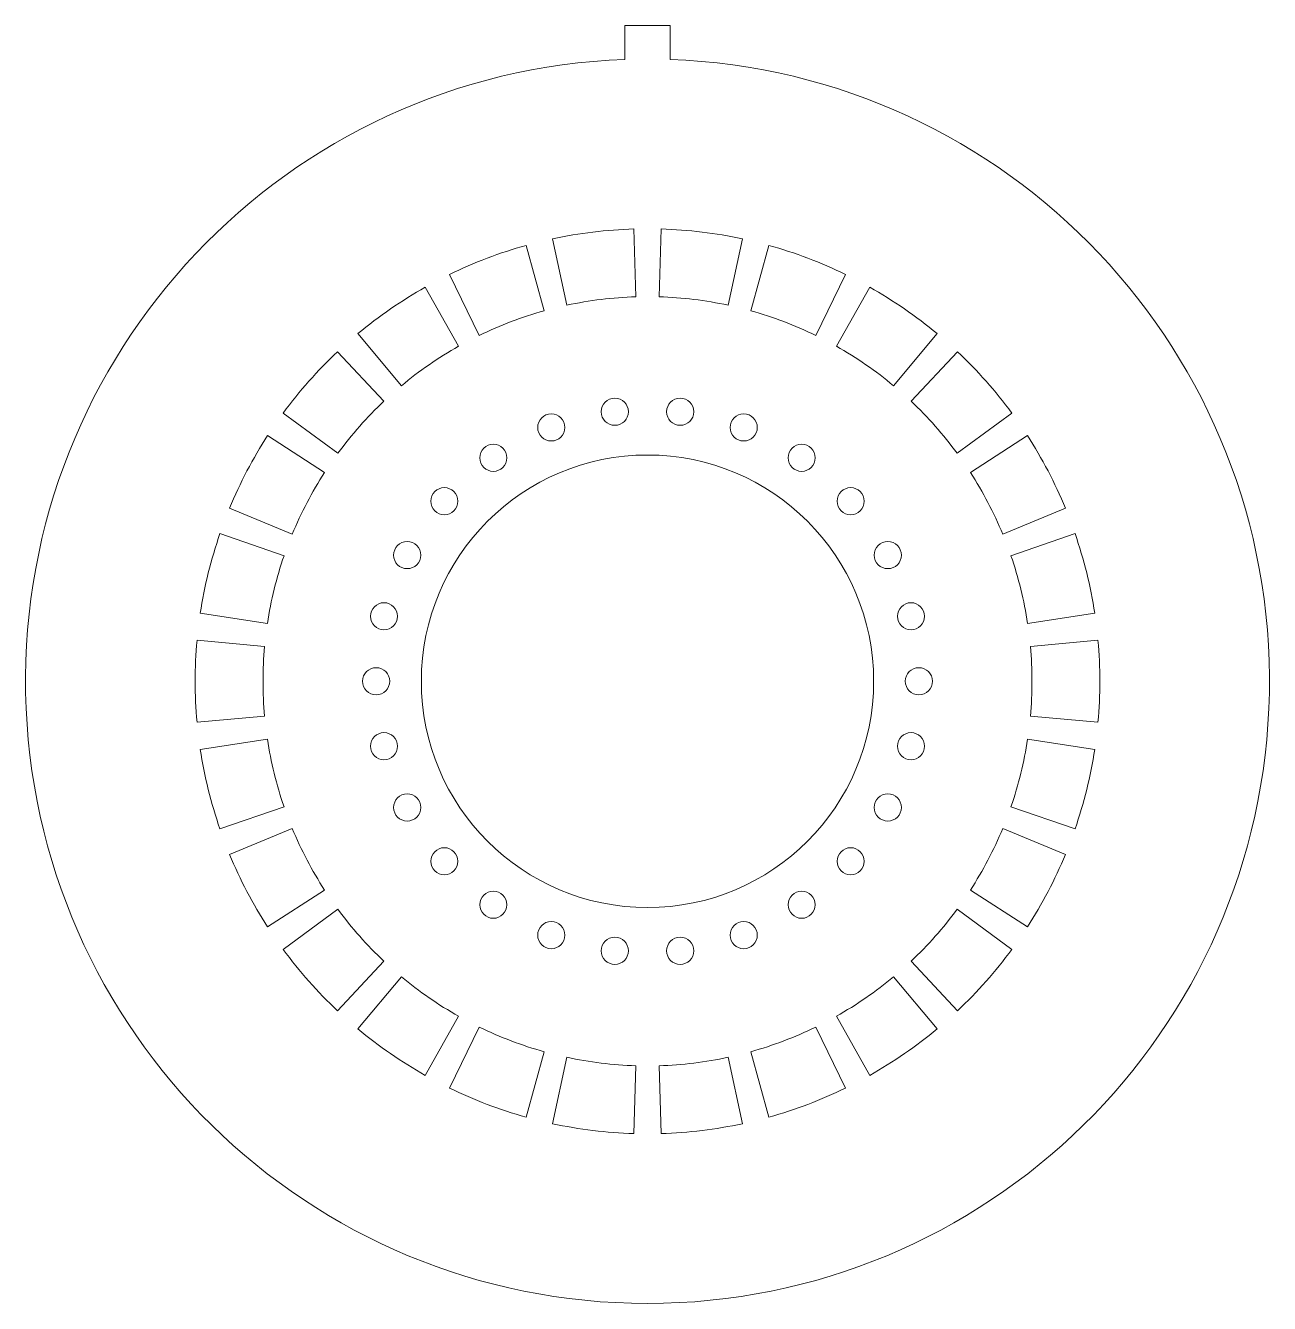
# Model space of a CAD drawing. Header units: millimetres. Extents: x -27.5 to 27.5, y -27.5 to 29.
import ezdxf

# ---------------------------------------------------------------- set-up
doc = ezdxf.new("R2010")
doc.units = ezdxf.units.MM

msp = doc.modelspace()

# ---------------------------------------------------------------- linework, layer by layer
at = {"color": 7, "linetype": 'Continuous', "lineweight": 15}
for p, q in [((1, 28.982), (-1, 28.982)), ((-1, 28.982), (-1, 27.482)), ((1, 27.482), (1, 28.982)), ((-0.513, 16.992), (-0.604, 19.991)), ((0.604, 19.991), (0.513, 16.992)), ((-4.565, 16.376), (-5.371, 19.265)), ((-4.198, 19.555), (-3.568, 16.621)), ((3.568, 16.621), (4.198, 19.555)), ((5.371, 19.265), (4.565, 16.376)), ((-8.755, 17.982), (-7.442, 15.284)), ((7.442, 15.284), (8.755, 17.982)), ((-8.351, 14.807), (-9.825, 17.42)), ((9.825, 17.42), (8.351, 14.807)), ((-12.804, 15.364), (-10.884, 13.059)), ((10.884, 13.059), (12.804, 15.364)), ((-11.652, 12.378), (-13.709, 14.563)), ((13.709, 14.563), (11.652, 12.378)), ((-16.109, 11.853), (-13.693, 10.075)), ((13.693, 10.075), (16.109, 11.853)), ((-14.276, 9.23), (-16.795, 10.859)), ((16.795, 10.859), (14.276, 9.23)), ((-18.478, 7.654), (-15.706, 6.506)), ((15.706, 6.506), (18.478, 7.654)), ((-16.07, 5.545), (-18.906, 6.524)), ((18.906, 6.524), (16.07, 5.545)), ((-19.772, 3.009), (-16.806, 2.558)), ((16.806, 2.558), (19.772, 3.009)), ((-16.93, 1.538), (-19.918, 1.81)), ((19.918, 1.81), (16.93, 1.538)), ((-19.918, -1.81), (-16.93, -1.538)), ((16.93, -1.538), (19.918, -1.81)), ((-16.806, -2.558), (-19.772, -3.009)), ((19.772, -3.009), (16.806, -2.558)), ((-18.906, -6.524), (-16.07, -5.545)), ((16.07, -5.545), (18.906, -6.524)), ((-15.706, -6.506), (-18.478, -7.654)), ((18.478, -7.654), (15.706, -6.506)), ((-16.795, -10.859), (-14.276, -9.23)), ((14.276, -9.23), (16.795, -10.859)), ((-13.693, -10.075), (-16.109, -11.853)), ((16.109, -11.853), (13.693, -10.075)), ((-13.709, -14.563), (-11.652, -12.378)), ((11.652, -12.378), (13.709, -14.563)), ((-10.884, -13.059), (-12.804, -15.364)), ((12.804, -15.364), (10.884, -13.059)), ((-9.825, -17.42), (-8.351, -14.807)), ((8.351, -14.807), (9.825, -17.42)), ((-7.442, -15.284), (-8.755, -17.982)), ((8.755, -17.982), (7.442, -15.284)), ((-5.371, -19.265), (-4.565, -16.376)), ((4.565, -16.376), (5.371, -19.265)), ((-3.568, -16.621), (-4.198, -19.555)), ((4.198, -19.555), (3.568, -16.621)), ((-0.604, -19.991), (-0.513, -16.992)), ((0.513, -16.992), (0.604, -19.991))]:
    msp.add_line(p, q, dxfattribs=at)
for centre, radius in [((-1.446, 11.913), 0.6), ((1.446, 11.913), 0.6), ((-4.255, 11.22), 0.6), ((4.255, 11.22), 0.6), ((-6.817, 9.876), 0.6), ((6.817, 9.876), 0.6), ((0, 0), 10), ((-8.982, 7.957), 0.6), ((8.982, 7.957), 0.6), ((-10.625, 5.577), 0.6), ((10.625, 5.577), 0.6), ((-11.651, 2.872), 0.6), ((11.651, 2.872), 0.6), ((-12, 0), 0.6), ((12, 0), 0.6), ((-11.651, -2.872), 0.6), ((11.651, -2.872), 0.6), ((-10.625, -5.577), 0.6), ((10.625, -5.577), 0.6), ((-8.982, -7.957), 0.6), ((8.982, -7.957), 0.6), ((-6.817, -9.876), 0.6), ((6.817, -9.876), 0.6), ((-4.255, -11.22), 0.6), ((4.255, -11.22), 0.6), ((-1.446, -11.913), 0.6), ((1.446, -11.913), 0.6)]:
    msp.add_circle(centre, radius, dxfattribs=at)
for radius, start, end in [(27.5, 92.0839, 87.9161), (20, 91.7308, 102.1154), (20, 77.8846, 88.2692), (20, 105.5769, 115.9615), (20, 64.0385, 74.4231), (20, 119.4231, 129.8077), (17, 91.7308, 102.1154), (17, 77.8846, 88.2692), (20, 50.1923, 60.5769), (17, 105.5769, 115.9615), (17, 64.0385, 74.4231), (17, 119.4231, 129.8077), (17, 50.1923, 60.5769), (20, 133.2692, 143.6538), (20, 36.3462, 46.7308), (17, 133.2692, 143.6538), (17, 36.3462, 46.7308), (20, 147.1154, 157.5), (20, 22.5, 32.8846), (17, 147.1154, 157.5), (17, 22.5, 32.8846), (20, 160.9615, 171.3462), (20, 8.6538, 19.0385), (17, 160.9615, 171.3462), (17, 8.6538, 19.0385), (20, 174.8077, 185.1923), (20, 354.8077, 5.1923), (17, 174.8077, 185.1923), (17, 354.8077, 5.1923), (17, 188.6538, 199.0385), (17, 340.9615, 351.3462), (20, 188.6538, 199.0385), (20, 340.9615, 351.3462), (17, 202.5, 212.8846), (17, 327.1154, 337.5), (20, 202.5, 212.8846), (20, 327.1154, 337.5), (17, 216.3462, 226.7308), (17, 313.2692, 323.6538), (20, 216.3462, 226.7308), (20, 313.2692, 323.6538), (17, 230.1923, 240.5769), (17, 299.4231, 309.8077), (20, 230.1923, 240.5769), (17, 244.0385, 254.4231), (17, 285.5769, 295.9615), (20, 299.4231, 309.8077), (17, 257.8846, 268.2692), (17, 271.7308, 282.1154), (20, 244.0385, 254.4231), (20, 285.5769, 295.9615), (20, 257.8846, 268.2692), (20, 271.7308, 282.1154)]:
    msp.add_arc((0, 0), radius, start, end, dxfattribs=at)

doc.saveas('drawing.dxf')
